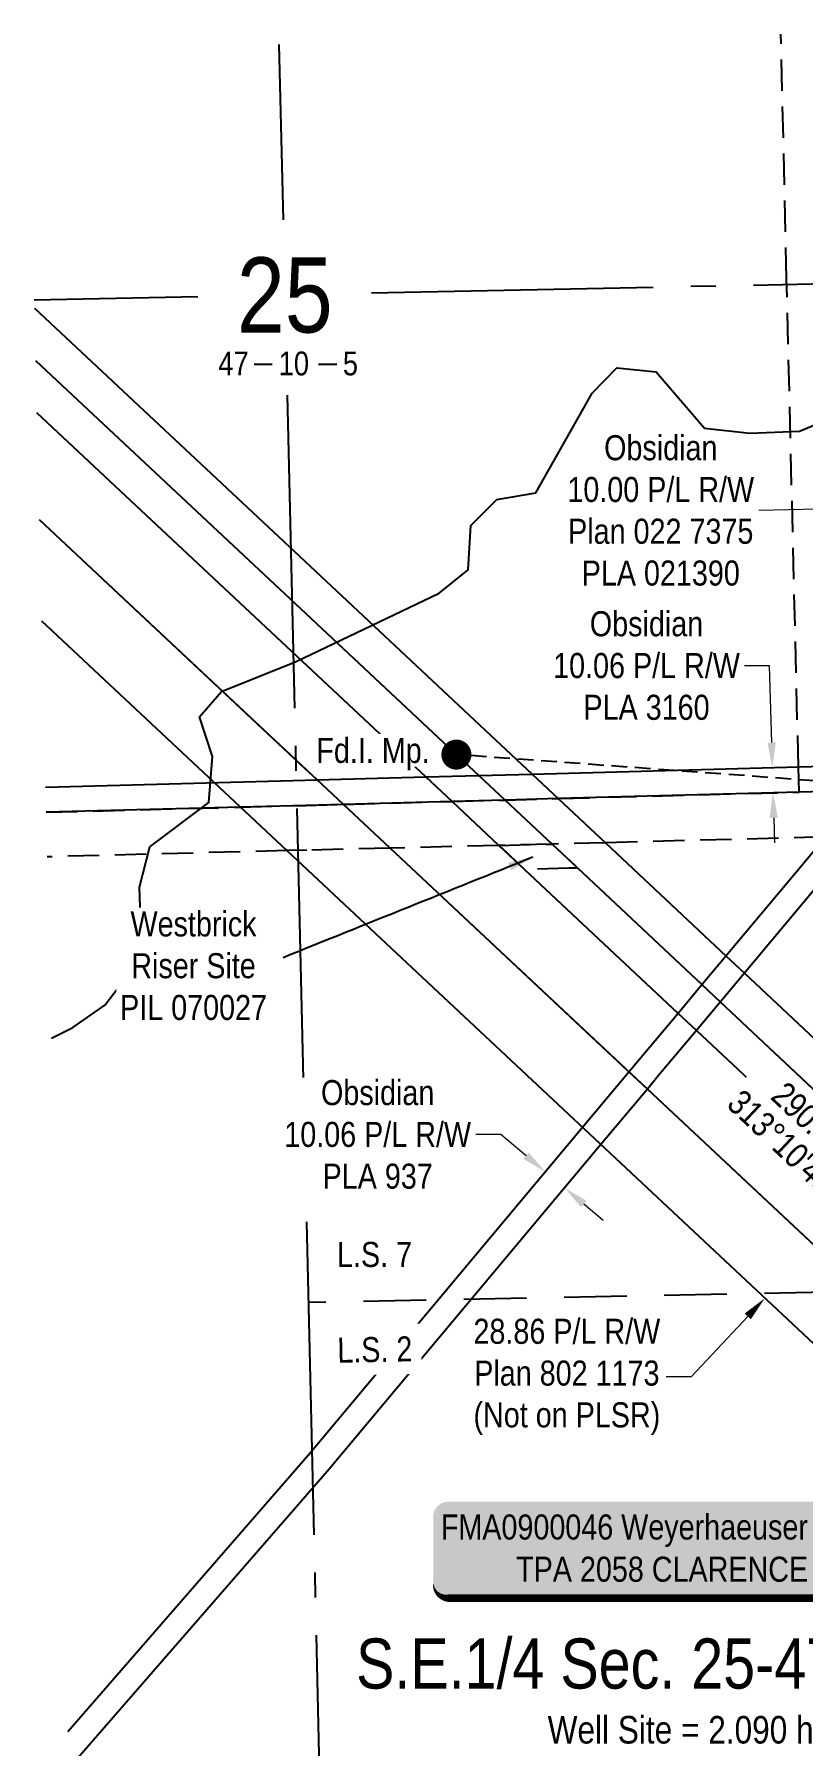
# Model space of a CAD drawing. Extents: x 611735 to 615721, y 5881395 to 5885170.
# Drawn here: x 611735 to 612041, y 5882267 to 5882950 of the extents above; entities that cross this region are included whole.
import ezdxf
from ezdxf.enums import TextEntityAlignment as Align

# ---------------------------------------------------------------- set-up
doc = ezdxf.new("R2010")
doc.units = 0
doc.header["$LTSCALE"] = 5
doc.header["$PDSIZE"] = 0.5
for name, pattern in [('foc-ACCESSROAD', [3.75, 2.5, -1.25]), ('foc-LSD', [8, 5, -3]), ('foc-QUARTERLINE', [33, 25, -3, 2, -3]), ('foc-TIELINE', [1.875, 1.25, -0.625])]:
    doc.linetypes.add(name, pattern=pattern)
doc.layers.get('Defpoints').update_dxf_attribs({"color": 9})
for name, color, linetype in [('10', 1, 'Continuous'), ('9', 3, 'Continuous'), ('C-RW', 13, 'Continuous'), ('C-SYMBOL', 7, 'Continuous'), ('C-WS', 13, 'foc-ACCESSROAD'), ('F-RW', 190, 'Continuous'), ('F-WS', 190, 'foc-ACCESSROAD'), ('L-AREAREQUIRED', 7, 'Continuous'), ('L-BD', 7, 'Continuous'), ('L-MON', 1, 'Continuous'), ('L-MON-T', 1, 'Continuous'), ('L-QSEC', 8, 'foc-QUARTERLINE'), ('L-SECLBL', 7, 'Continuous'), ('L-SECTION-LSD', 7, 'foc-LSD'), ('L-TIE', 7, 'foc-TIELINE'), ('T-WATER', 160, 'Continuous')]:
    doc.layers.add(name, color=color, linetype=linetype)
for name, color, linetype, lineweight in [('C-AR-T', 13, 'Continuous', 9), ('C-RW-T', 13, 'Continuous', 9), ('F-RW-T', 190, 'Continuous', 9), ('F-WS-T', 190, 'Continuous', 9)]:
    doc.layers.add(name, color=color, linetype=linetype, lineweight=lineweight)
doc.styles.add('100L', font='ARIALN.TTF', dxfattribs={"height": 11})
doc.styles.add('175L', font='ARIALN.TTF', dxfattribs={"height": 20})
doc.styles.add('80', font='ARIALN.TTF', dxfattribs={"height": 10})
doc.styles.add('80CG', font='ARIALN.TTF', dxfattribs={"height": 10})
doc.styles.add('80L', font='ARIALN.TTF', dxfattribs={"height": 10})
doc.styles.add('SIMPLEX', font='ARIALN.TTF')
doc.dimstyles.new('Compass 5 000', dxfattribs={"dimscale": 5, "dimtxt": 9, "dimasz": 2, "dimexe": 0.2, "dimexo": 0.0625, "dimgap": 0.5, "dimtad": 0, "dimtih": 1, "dimtoh": 1, "dimzin": 0, "dimdsep": 46, "dimtxsty": '80CG', "dimcen": 0.1, "dimse1": 1, "dimse2": 1, "dimclrd": 256, "dimclrt": 256, "dimaunit": 1, "dimadec": 4, "dimazin": 0, "dimtfac": 0.06, "dimtofl": 0, "dimtmove": 0, "dimatfit": 1, "dimfxl": 0.2, "dimtolj": 1, "dimtzin": 0, "dimlwd": -1, "dimarcsym": 0})

# ---------------------------------------------------------------- blocks, each defined once
blk = doc.blocks.new('L-SECLBL')
at = {"layer": '9', "color": 7}
for p, q in [((-5.08, -27.83), (-12.29, -27.83)), ((20.7, -27.83), (13.5, -27.83))]:
    blk.add_line(p, q, dxfattribs=at)
at = {"layer": '10', "color": 2, "style": 'SIMPLEX'}
blk.add_attdef('SEC', text='', height=30, dxfattribs=at).set_placement((0, 0), align=Align.MIDDLE)
at = {"layer": '10', "color": 5, "style": '80L'}
blk.add_attdef('TWP', text='', height=9.5, dxfattribs=at).set_placement((-14.43, -27.37), align=Align.MIDDLE_RIGHT)
blk.add_attdef('RGE', text='', height=9.5, dxfattribs=at).set_placement((3.62, -27.37), align=Align.MIDDLE_CENTER)
blk.add_attdef('MER', text='', height=9.5, dxfattribs=at).set_placement((23.17, -27.37), align=Align.MIDDLE_LEFT)
blk = doc.blocks.new('*D52')
at = {"layer": 'C-RW-T', "transparency": 16777216}
for p, q in [((612047.25, 5882760.39), (612023.6, 5882759.85)), ((612077.23, 5882761.08), (612087.23, 5882761.31))]:
    blk.add_line(p, q, dxfattribs=at)
for points in [[(612047.21, 5882762.06), (612047.28, 5882758.73), (612057.24, 5882760.62)], [(612077.2, 5882762.75), (612077.27, 5882759.41), (612067.24, 5882760.85)]]:
    blk.add_solid(points, dxfattribs=at)
at = {"layer": 'Defpoints', "color": 0, "transparency": 16777216}
for p in [(612056.07, 5882811.63), (612066.07, 5882811.86), (612067.24, 5882760.85)]:
    blk.add_point(p, dxfattribs=at)
at = {"layer": 'C-RW-T', "transparency": 16777216, "insert": (611984.52, 5882759.85), "char_height": 10, "attachment_point": 5, "style": '80CG'}
blk.add_mtext('\\A1;Obsidian\\P10.00 P/L R/W\\PPlan 022 7375\\PPLA 021390', dxfattribs=at)
blk = doc.blocks.new('*D53')
at = {"layer": 'C-RW-T', "transparency": 16777216}
for p, q in [((612027.92, 5882697.93), (612017.92, 5882697.93)), ((612028.75, 5882667.27), (612027.92, 5882697.93)), ((612029.56, 5882637.22), (612029.83, 5882627.22))]:
    blk.add_line(p, q, dxfattribs=at)
for points in [[(612030.41, 5882667.31), (612027.08, 5882667.23), (612029.02, 5882657.27)], [(612031.22, 5882637.26), (612027.89, 5882637.17), (612029.29, 5882647.21)]]:
    blk.add_solid(points, dxfattribs=at)
at = {"layer": 'Defpoints', "color": 0, "transparency": 16777216}
for p in [(612029.02, 5882657.27), (611998.03, 5882656.44), (611998.3, 5882646.38)]:
    blk.add_point(p, dxfattribs=at)
at = {"layer": 'C-RW-T', "transparency": 16777216, "insert": (611978.84, 5882697.93), "char_height": 10, "attachment_point": 5, "style": '80CG'}
blk.add_mtext('\\A1;Obsidian\\P10.06 P/L R/W\\PPLA 3160', dxfattribs=at)
blk = doc.blocks.new('*D58')
at = {"layer": 'Defpoints', "color": 0, "transparency": 16777216}
for p in [(612026.06, 5882445.55), (612072.23, 5882441.79), (612052.53, 5882420.75)]:
    blk.add_point(p, dxfattribs=at)
at = {"layer": 'F-RW-T', "transparency": 16777216}
for p, q in [((612052.6, 5882473.89), (612059.44, 5882481.19)), ((612019.22, 5882438.26), (611996.61, 5882414.13)), ((611996.61, 5882414.13), (611986.61, 5882414.13))]:
    blk.add_line(p, q, dxfattribs=at)
for points in [[(612051.38, 5882475.03), (612053.82, 5882472.75), (612045.76, 5882466.59)], [(612018, 5882439.4), (612020.43, 5882437.12), (612026.06, 5882445.55)]]:
    blk.add_solid(points, dxfattribs=at)
at = {"layer": 'F-RW-T', "transparency": 16777216, "insert": (611947.07, 5882414.13), "char_height": 10, "attachment_point": 5, "style": '80CG'}
blk.add_mtext('\\A1;28.86 P/L R/W\\PPlan 802 1173\\P(Not on PLSR)', dxfattribs=at)
blk = doc.blocks.new('fdia')
at = {"color": 255, "const_width": 1}
blk.add_lwpolyline([(-0.5, 0, 1), (0.5, 0, 1)], format="xyb", close=True, dxfattribs=at)
blk = doc.blocks.new('Fdiaa')
blk.add_blockref('fdia', (0, 0))
blk = doc.blocks.new('fdib')
at = {"color": 1, "const_width": 1.6}
blk.add_lwpolyline([(-0.4, 0, 1), (0.4, 0, 1)], format="xyb", close=True, dxfattribs=at)
at = {"color": 1}
blk.add_circle((0, 0), 0.8, dxfattribs=at)
blk = doc.blocks.new('Fdibb')
blk.add_blockref('fdib', (0, 0))
blk = doc.blocks.new('fdicc')
for name in ['Fdibb', 'Fdiaa']:
    blk.add_blockref(name, (0, 0))
blk = doc.blocks.new('FDI')
blk.add_blockref('fdicc', (0, 0))
blk = doc.blocks.new('*D60')
at = {"layer": 'C-RW-T', "transparency": 16777216}
for p, q in [((611920.7, 5882510.82), (611910.7, 5882510.82)), ((611930.78, 5882502.39), (611920.7, 5882510.82)), ((611953.84, 5882483.11), (611961.52, 5882476.69))]:
    blk.add_line(p, q, dxfattribs=at)
for points in [[(611931.85, 5882503.67), (611929.71, 5882501.12), (611938.45, 5882495.98)], [(611954.91, 5882484.39), (611952.77, 5882481.83), (611946.17, 5882489.52)]]:
    blk.add_solid(points, dxfattribs=at)
at = {"layer": 'Defpoints', "color": 0, "transparency": 16777216}
for p in [(611938.45, 5882495.98), (611935.1, 5882491.97), (611942.82, 5882485.52)]:
    blk.add_point(p, dxfattribs=at)
at = {"layer": 'C-RW-T', "transparency": 16777216, "insert": (611871.62, 5882510.82), "char_height": 10, "attachment_point": 5, "style": '80CG', "bg_fill": 3, "box_fill_scale": 1.1, "bg_fill_color": 256, "bg_fill_true_color": 13158600, "bg_fill_transparency": 0}
blk.add_mtext('\\A1;Obsidian\\P10.06 P/L R/W\\PPLA 937', dxfattribs=at)
blk = doc.blocks.new('*U79')
h = blk.add_hatch(color=255)
edge = h.paths.add_edge_path()
edge.add_line((-116.5, -20), (116.5, -20))
edge.add_arc((116.5, -14), 6, 270, 360)
edge.add_line((122.5, -14), (122.5, 12.5))
edge.add_arc((116.5, 12.5), 6, 0, 90)
edge.add_line((116.5, 18.5), (-116.5, 18.5))
edge.add_arc((-116.5, 12.5), 6, 90, 180)
edge.add_line((-122.5, 12.5), (-122.5, -14))
edge.add_arc((-116.5, -14), 6, 180, 270)
at = {"color": 44, "flags": 128}
blk.add_lwpolyline([(-116.5, -20, 3, 3, 0), (116.5, -20, 3, 3, 0.414214), (122.5, -14, 3, 3, 0), (122.5, 12.5, 3, 0, 0.414214), (116.5, 18.5, 0, 0, 0), (-116.5, 18.5, 0, 0, 0.414214), (-122.5, 12.5, 0, 0, 0), (-122.5, -14, 0, 3, 0.414214)], format="xyseb", close=True, dxfattribs=at)
at = {"color": 44, "style": '80'}
blk.add_attdef('ENTER_TEXT_001', (-35.99, -5), '', height=10, dxfattribs=at)
blk = doc.blocks.new('*D84')
at = {"layer": 'C-AR-T', "transparency": 16777216}
for p, q in [((612340.71, 5882724.99), (612330.71, 5882724.99)), ((612342.31, 5882665.63), (612340.71, 5882724.99)), ((612343.33, 5882627.5), (612343.6, 5882617.5))]:
    blk.add_line(p, q, dxfattribs=at)
for points in [[(612343.97, 5882665.68), (612340.64, 5882665.59), (612342.58, 5882655.64)], [(612345, 5882627.54), (612341.67, 5882627.45), (612343.07, 5882637.49)]]:
    blk.add_solid(points, dxfattribs=at)
at = {"layer": 'Defpoints', "color": 0, "transparency": 16777216}
for p in [(612342.58, 5882655.64), (611997.58, 5882646.36), (611998.07, 5882628.22)]:
    blk.add_point(p, dxfattribs=at)
at = {"layer": 'C-AR-T', "transparency": 16777216, "insert": (612302.98, 5882724.99), "char_height": 10, "width": 298.8382, "attachment_point": 5, "style": '80CG'}
blk.add_mtext('\\A1;Obsidian\\P20.12 A/R\\PMSL 61', dxfattribs=at)

msp = doc.modelspace()

# ---------------------------------------------------------------- linework, layer by layer
at = {"layer": 'C-RW'}
for points in [[(611739.197, 5882649.483), (611842.706, 5882652.265), (611847.488, 5882652.388), (611890.813, 5882653.547), (611911.915, 5882654.125), (611933.229, 5882654.698), (612039.423, 5882657.553), (612049.517, 5882657.825)], [(612049.755, 5882647.762), (612039.693, 5882647.491), (611943.659, 5882644.909), (611922.428, 5882644.329), (611901.267, 5882643.763), (611857.931, 5882642.599), (611842.961, 5882642.203), (611816.919, 5882641.506), (611739.432, 5882639.421)], [(611748.004, 5882272.651), (611844.638, 5882383.778), (611849.369, 5882389.437), (611953.297, 5882513.737), (611971.816, 5882535.877), (611975.92, 5882540.788), (611991.406, 5882559.308), (612000.922, 5882570.689), (612041.691, 5882619.446), (612050.182, 5882629.579), (612063.566, 5882629.916), (612055.092, 5882619.782), (612008.29, 5882563.808), (611998.763, 5882552.415), (611983.643, 5882534.332), (611979.181, 5882528.987), (611960.655, 5882506.844), (611852.297, 5882377.247), (611849.752, 5882374.32), (611748.353, 5882257.712)]]:
    msp.add_lwpolyline(points, dxfattribs=at)
at = {"layer": 'C-WS'}
for points in [[(611739.432, 5882639.423), (611816.919, 5882641.513), (611842.961, 5882642.203), (611857.937, 5882642.589), (611901.265, 5882643.755), (611922.429, 5882644.318), (611943.659, 5882644.909), (612039.693, 5882647.491), (612039.422, 5882657.553), (612034.728, 5882852.346), (612032.456, 5882949.941)], [(612508.867, 5882599.993), (612424.087, 5882598.133), (612413.637, 5882597.903), (612389.959, 5882597.384), (612389.756, 5882605.658), (612389.615, 5882611.429), (612389.548, 5882614.112), (612389.244, 5882626.521), (612388.945, 5882638.813), (612353.915, 5882637.738), (612269.036, 5882635.138), (612258.999, 5882634.841), (612238.753, 5882634.328), (612063.566, 5882629.916), (612050.182, 5882629.579), (611962.437, 5882627.287), (611941.205, 5882626.711), (611919.988, 5882626.216), (611876.573, 5882625.119), (611843.415, 5882624.302), (611835.482, 5882624.134), (611739.847, 5882621.668)]]:
    msp.add_lwpolyline(points, dxfattribs=at)
at = {"layer": 'F-RW'}
for points in [[(611734.729, 5882840.631), (611840.44, 5882741.635), (611912.424, 5882674.222), (611933.229, 5882654.697), (611943.659, 5882644.909), (611962.437, 5882627.287), (612010.52, 5882582.167), (612017.872, 5882575.268), (612136.081, 5882464.349), (612125.828, 5882453.388), (612115.819, 5882442.717), (612094.991, 5882420.48), (612425.19, 5882111.152), (612435.479, 5882101.515), (612471.944, 5882067.35), (612503.403, 5882037.878), (612611.259, 5881936.838)], [(612589.773, 5881936.404), (612481.936, 5882037.402), (612450.479, 5882066.874), (612435.962, 5882080.479), (612425.673, 5882090.118), (612073.789, 5882419.802), (612084.034, 5882430.736), (612104.871, 5882452.975), (612114.878, 5882463.662), (612008.273, 5882563.755), (612000.893, 5882570.641), (611951.382, 5882617.122), (611941.205, 5882626.711), (611922.429, 5882644.318), (611911.915, 5882654.124), (611902.166, 5882663.273), (611840.974, 5882720.581), (611735.22, 5882819.617)], [(611735.22, 5882819.617), (611840.975, 5882720.581), (611902.166, 5882663.273), (611911.915, 5882654.124), (611922.427, 5882644.313), (611941.204, 5882626.707), (611951.384, 5882617.128), (612000.893, 5882570.642), (612008.273, 5882563.758), (612125.828, 5882453.383), (612205.468, 5882378.642), (612249.058, 5882337.734), (612313.538, 5882277.226), (612324.288, 5882267.151), (612423.749, 5882173.985), (612434.038, 5882164.347), (612536.066, 5882068.773), (612567.528, 5882039.303), (612662.756, 5881950.08)], [(612654.886, 5881937.719), (612546.937, 5882038.845), (612515.479, 5882068.316), (612434.501, 5882144.183), (612424.211, 5882153.822), (611998.756, 5882552.395), (611991.393, 5882559.287), (611930.204, 5882616.631), (611919.986, 5882626.21), (611901.263, 5882643.748), (611890.815, 5882653.531), (611841.503, 5882699.719), (611735.706, 5882798.829)], [(611735.706, 5882798.829), (611841.503, 5882699.719), (611890.813, 5882653.531), (611901.263, 5882643.75), (611919.986, 5882626.21), (611930.203, 5882616.629), (611991.392, 5882559.287), (611998.757, 5882552.397), (612104.87, 5882452.973), (612115.818, 5882442.715), (612424.211, 5882153.812), (612434.5, 5882144.179), (612515.479, 5882068.316), (612546.937, 5882038.845), (612654.886, 5881937.719)], [(612611.259, 5881936.838), (612503.403, 5882037.878), (612471.944, 5882067.35), (612435.479, 5882101.515), (612425.19, 5882111.151), (612094.989, 5882420.475), (612084.034, 5882430.735), (611979.178, 5882528.977), (611971.814, 5882535.874), (611876.572, 5882625.114), (611857.928, 5882642.588), (611847.488, 5882652.369), (611842.587, 5882656.955), (611736.704, 5882756.147)]]:
    msp.add_lwpolyline(points, dxfattribs=at)
at = {"layer": 'F-WS'}
msp.add_lwpolyline([(611941.212, 5882626.733), (611951.393, 5882617.155), (611947.921, 5882617.102), (611930.211, 5882616.652), (611919.991, 5882626.227), (611941.212, 5882626.733)], close=True, dxfattribs=at)
at = {"layer": 'L-QSEC', "flags": 128}
for points in [[(611832.242, 5882945.856), (611833.878, 5882875.89)], [(612641.347, 5882862.382), (611869.098, 5882846.613)], [(611799.857, 5882845.199), (611734.653, 5882843.868)], [(611835.514, 5882805.936), (611853.393, 5882041.629)]]:
    msp.add_lwpolyline(points, dxfattribs=at)
at = {"layer": 'L-SECTION-LSD', "flags": 128}
msp.add_lwpolyline([(612650.786, 5882460.146), (611843.986, 5882443.759)], dxfattribs=at)
at = {"layer": 'L-TIE', "flags": 128}
msp.add_lwpolyline([(612260.965, 5882636.245), (611903.01, 5882662.46)], dxfattribs=at)
at = {"layer": 'T-WATER'}
msp.add_lwpolyline([(611741.537, 5882549.347), (611750, 5882553.531), (611762.836, 5882562.501), (611771.834, 5882574.264), (611777.268, 5882589.619), (611776.666, 5882609.558), (611780.707, 5882625.704), (611804.241, 5882643.332), (611805.773, 5882661.666), (611800.53, 5882677.47), (611809.337, 5882687.685), (611839.12, 5882699.604), (611896.08, 5882726.874), (611907.712, 5882736.223), (611908.786, 5882753.947), (611919.137, 5882764.265), (611934.664, 5882766.939), (611957.176, 5882806.637), (611966.995, 5882816.82), (611982.651, 5882815.207), (612001.916, 5882792.675), (612020.084, 5882790.723), (612039.836, 5882791.554), (612054.251, 5882797.529)], dxfattribs=at)

# ---------------------------------------------------------------- block references
at = {"layer": 'L-MON', "xscale": 4.99806105, "yscale": 4.99806105, "zscale": 4.99806105}
msp.add_blockref('FDI', (611903.01, 5882662.46), dxfattribs=at)
at = {"layer": 'L-SECLBL', "xscale": 0.99961221, "yscale": 0.99961221, "zscale": 0.99961221}
msp.add_blockref('L-SECLBL', (611834.579, 5882845.908), dxfattribs=at).add_auto_attribs({'SEC': '25', 'TWP': '47', 'RGE': '10', 'MER': '5'})
at = {"layer": 'L-SECLBL'}
ref = msp.add_blockref('*U79', (612016.228, 5882345.787), dxfattribs=dict(at, xscale=0.99961221, yscale=0.99961221, zscale=0.99961221))
ref.add_attrib('ENTER_TEXT_001', 'FMA0900046 Weyerhaeuser Company Limited', (611896.82, 5882349.204), dxfattribs={"layer": '0', "color": 44, "height": 9.99612, "style": '80'})
ref.add_attrib('ENTER_TEXT_002', 'TPA 2058 CLARENCE W LAYDEN', (611926.846, 5882332.367), dxfattribs={"layer": '0', "color": 44, "height": 9.99612, "style": '80'})

# ---------------------------------------------------------------- texts
at = {"layer": 'C-SYMBOL', "color": 3, "style": '175L'}
msp.add_text('S.E.1/4 Sec. 25-47-10-W.5M.', height=19.99224, dxfattribs=at).set_placement((612012.567, 5882283.728), align=Align.BOTTOM_CENTER)
at = {"layer": 'L-AREAREQUIRED', "color": 5, "style": '100L'}
msp.add_text('Well Site = 2.090 ha  5.17 Ac.', height=10.99573, dxfattribs=at).set_placement((612022.562, 5882264.495), align=Align.BOTTOM_CENTER)

# ---------------------------------------------------------------- dimensions: what is measured, and where the dimension line sits
at = {"layer": 'C-AR-T'}
dim = msp.add_linear_dim(base=(612342.577, 5882655.635), p1=(611998.067, 5882628.218), p2=(611997.579, 5882646.359), angle=91.5402, text='Obsidian\\P20.12 A/R\\PMSL 61', dimstyle='Compass 5 000', dxfattribs=at)
dim.commit()
dim.dimension.update_dxf_attribs({"geometry": '*D84', "text_midpoint": (612302.977, 5882724.987), "dimtype": 161})
at = {"layer": 'C-RW-T'}
for base, p1, p2, angle, text, picture, middle in [((612067.237, 5882760.85), (612056.072, 5882811.635), (612066.066, 5882811.864), 1.315576, 'Obsidian\\P10.00 P/L R/W\\PPlan 022 7375\\PPLA 021390', '*D52', (611984.517, 5882759.848)), ((612029.017, 5882657.274), (611998.296, 5882646.378), (611998.025, 5882656.44), 91.540321, 'Obsidian\\P10.06 P/L R/W\\PPLA 3160', '*D53', (611978.838, 5882697.932))]:
    dim = msp.add_linear_dim(base=base, p1=p1, p2=p2, angle=angle, text=text, dimstyle='Compass 5 000', dxfattribs=at)
    dim.commit()
    dim.dimension.update_dxf_attribs({"geometry": picture, "text_midpoint": middle, "dimtype": 161})

# ---------------------------------------------------------------- leaders
at = {"layer": 'F-WS-T', "path_type": 1}
msp.add_leader([(611933.562, 5882621.527), (611833.896, 5882581.404)], dimstyle='Compass 5 000', override={"dimgap": 0.5, "dimtad": 0}, dxfattribs=at)

# ---------------------------------------------------------------- next in the draw order: texts
at = {"layer": 'L-SECTION-LSD', "insert": (611854.496, 5882467.978), "char_height": 9.99612, "attachment_point": 1, "style": '100L', "bg_fill": 3, "box_fill_scale": 1.5, "bg_fill_color": 256, "bg_fill_transparency": 0}
msp.add_mtext_dynamic_manual_height_columns('\\pi0.9182;L.S. 7', width=29.48147, gutter_width=54.979, heights=[0], dxfattribs=at)
at = {"layer": 'L-SECTION-LSD', "insert": (611854.496, 5882429.708), "char_height": 9.99612, "attachment_point": 1, "rotation": 1.16362, "style": '100L', "bg_fill": 3, "box_fill_scale": 1.5, "bg_fill_color": 256, "bg_fill_transparency": 0}
msp.add_mtext_dynamic_manual_height_columns('\\pi0.9182;L.S. 2', width=29.4201, gutter_width=54.979, heights=[0], dxfattribs=at)

# ---------------------------------------------------------------- next in the draw order: linework, layer by layer
at = {"layer": 'F-RW', "flags": 128}
for points in [[(611736.704, 5882756.15), (612611.26, 5881936.838)], [(612569.962, 5881936.004), (611737.648, 5882715.743)]]:
    msp.add_lwpolyline(points, dxfattribs=at)

# ---------------------------------------------------------------- next in the draw order: texts
at = {"layer": 'F-WS-T', "insert": (611798.181, 5882578.142), "char_height": 9.99612, "attachment_point": 5, "style": '80CG', "bg_fill": 3, "box_fill_scale": 1.15, "bg_fill_color": 256, "bg_fill_true_color": 256, "bg_fill_transparency": 0}
msp.add_mtext('\\A1;Westbrick\\PRiser Site\\PPIL 070027', dxfattribs=at)
at = {"layer": 'L-BD', "linetype": 'Continuous', "insert": (612026.75, 5882540.139), "char_height": 9.99612, "width": 55.98551, "attachment_point": 1, "rotation": 316.821, "line_spacing_factor": 0.8571, "style": '80L', "bg_fill": 3, "box_fill_scale": 1.15, "bg_fill_color": 256, "bg_fill_true_color": 256, "bg_fill_transparency": 0}
msp.add_mtext('\\pi10.91207;290.67 \\P\\pi0.2784;313°10\'45"', dxfattribs=at)
at = {"layer": 'L-MON-T', "linetype": 'Continuous', "insert": (611847.165, 5882669.122), "char_height": 9.9961, "width": 44.312, "attachment_point": 1, "style": '80L', "bg_fill": 3, "box_fill_scale": 1.15, "bg_fill_color": 256, "bg_fill_true_color": 256, "bg_fill_transparency": 0}
msp.add_mtext('Fd.I. Mp.', dxfattribs=at)

# ---------------------------------------------------------------- next in the draw order: dimensions: what is measured, and where the dimension line sits
at = {"layer": 'C-RW-T'}
dim = msp.add_linear_dim(base=(611938.449, 5882495.979), p1=(611942.823, 5882485.517), p2=(611935.1, 5882491.974), angle=140.100994, text='Obsidian\\P10.06 P/L R/W\\PPLA 937', dimstyle='Compass 5 000', override={"dimtfill": 1}, dxfattribs=at)
dim.commit()
dim.dimension.update_dxf_attribs({"geometry": '*D60', "text_midpoint": (611871.619, 5882510.815), "dimtype": 161})

# ---------------------------------------------------------------- next in the draw order: dimensions: what is measured, and where the dimension line sits
at = {"layer": 'F-RW-T'}
dim = msp.add_linear_dim(base=(612026.055, 5882445.554), p1=(612072.235, 5882441.79), p2=(612052.528, 5882420.754), angle=226.867952, text='28.86 P/L R/W\\PPlan 802 1173\\P(Not on PLSR)', dimstyle='Compass 5 000', dxfattribs=at)
dim.commit()
dim.dimension.update_dxf_attribs({"geometry": '*D58', "text_midpoint": (611947.074, 5882414.127), "dimtype": 161})

doc.saveas('drawing.dxf')
